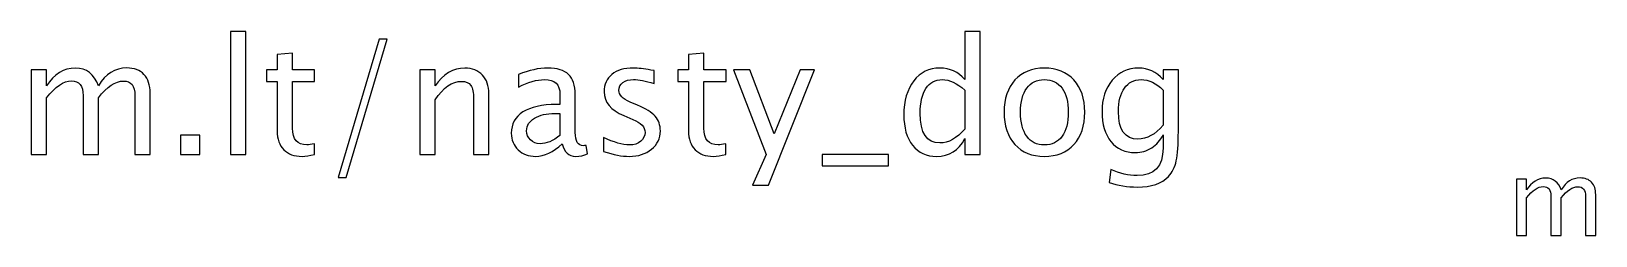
# Model space of a CAD drawing. Header units: centimetres. Extents: x -21.6 to 21.6, y -13.7 to 21.9.
# Drawn here: x 4.02 to 9.21, y 15.51 to 16.18 of the extents above; entities that cross this region are included whole.
import ezdxf

# ---------------------------------------------------------------- set-up
doc = ezdxf.new("R2010")
doc.units = ezdxf.units.CM
doc.header["$MEASUREMENT"] = 0
doc.layers.add('Layer 1', color=7, linetype='Continuous')

msp = doc.modelspace()

# ---------------------------------------------------------------- linework, layer by layer
at = {"layer": 'Layer 1'}
for points, knots in [([(4.67738, 15.77605), (4.67738, 15.77605), (4.67738, 16.18404), (4.67738, 16.18404), (4.67738, 16.18404), (4.67738, 16.18404), (4.72818, 16.18404), (4.72818, 16.18404), (4.72818, 16.18404), (4.72818, 16.18404), (4.72818, 15.77605), (4.72818, 15.77605), (4.72818, 15.77605), (4.72818, 15.77605), (4.67738, 15.77605), (4.67738, 15.77605)], [0, 0, 0, 0, 0.2, 0.2, 0.2, 0.2, 0.4, 0.4, 0.4, 0.4, 0.6, 0.6, 0.6, 0.6, 1, 1, 1, 1]), ([(5.03457, 15.69932), (5.03457, 15.69932), (5.17066, 16.15864), (5.17066, 16.15864), (5.17066, 16.15864), (5.17066, 16.15864), (5.19755, 16.15864), (5.19755, 16.15864), (5.19755, 16.15864), (5.19755, 16.15864), (5.06147, 15.69932), (5.06147, 15.69932), (5.06147, 15.69932), (5.06147, 15.69932), (5.03457, 15.69932), (5.03457, 15.69932)], [0, 0, 0, 0, 0.2, 0.2, 0.2, 0.2, 0.4, 0.4, 0.4, 0.4, 0.6, 0.6, 0.6, 0.6, 1, 1, 1, 1]), ([(7.11554, 15.77605), (7.11554, 15.77605), (7.11554, 15.8287), (7.11554, 15.8287), (7.11554, 15.8287), (7.09481, 15.78937), (7.06359, 15.7697), (7.02187, 15.7697), (7.02187, 15.7697), (6.98801, 15.7697), (6.96137, 15.78196), (6.94197, 15.80657), (6.94197, 15.80657), (6.92257, 15.83117), (6.91287, 15.86477), (6.91287, 15.90737), (6.91287, 15.90737), (6.91287, 15.95394), (6.92389, 15.99142), (6.94585, 16.01982), (6.94585, 16.01982), (6.9679, 16.04813), (6.99683, 16.06233), (7.03272, 16.06233), (7.03272, 16.06233), (7.06597, 16.06233), (7.09366, 16.04963), (7.11554, 16.02414), (7.11554, 16.02414), (7.11554, 16.02414), (7.11554, 16.18404), (7.11554, 16.18404), (7.11554, 16.18404), (7.11554, 16.18404), (7.16634, 16.18404), (7.16634, 16.18404), (7.16634, 16.18404), (7.16634, 16.18404), (7.16634, 15.77605), (7.16634, 15.77605), (7.16634, 15.77605), (7.16634, 15.77605), (7.11554, 15.77605), (7.11554, 15.77605)], [0, 0, 0, 0, 0.0833333, 0.0833333, 0.0833333, 0.0833333, 0.1666667, 0.1666667, 0.1666667, 0.1666667, 0.25, 0.25, 0.25, 0.25, 0.3333333, 0.3333333, 0.3333333, 0.3333333, 0.4166667, 0.4166667, 0.4166667, 0.4166667, 0.5, 0.5, 0.5, 0.5, 0.5833333, 0.5833333, 0.5833333, 0.5833333, 0.6666667, 0.6666667, 0.6666667, 0.6666667, 0.75, 0.75, 0.75, 0.75, 0.8333333, 0.8333333, 0.8333333, 0.8333333, 1, 1, 1, 1]), ([(4.95572, 15.77614), (4.94002, 15.77182), (4.92635, 15.7697), (4.9148, 15.7697), (4.9148, 15.7697), (4.88887, 15.7697), (4.86868, 15.77711), (4.85421, 15.79193), (4.85421, 15.79193), (4.83966, 15.80674), (4.83243, 15.82729), (4.83243, 15.85366), (4.83243, 15.85366), (4.83243, 15.85366), (4.83243, 16.01841), (4.83243, 16.01841), (4.83243, 16.01841), (4.83243, 16.01841), (4.79733, 16.01841), (4.79733, 16.01841), (4.79733, 16.01841), (4.79733, 16.01841), (4.79733, 16.05651), (4.79733, 16.05651), (4.79733, 16.05651), (4.79733, 16.05651), (4.83243, 16.05651), (4.83243, 16.05651), (4.83243, 16.05651), (4.83243, 16.05651), (4.83243, 16.10722), (4.83243, 16.10722), (4.83243, 16.10722), (4.83243, 16.10722), (4.88323, 16.11207), (4.88323, 16.11207), (4.88323, 16.11207), (4.88323, 16.11207), (4.88323, 16.05651), (4.88323, 16.05651), (4.88323, 16.05651), (4.88323, 16.05651), (4.95678, 16.05651), (4.95678, 16.05651), (4.95678, 16.05651), (4.95678, 16.05651), (4.95678, 16.01841), (4.95678, 16.01841), (4.95678, 16.01841), (4.95678, 16.01841), (4.88323, 16.01841), (4.88323, 16.01841), (4.88323, 16.01841), (4.88323, 16.01841), (4.88323, 15.86283), (4.88323, 15.86283), (4.88323, 15.86283), (4.88323, 15.82614), (4.89919, 15.8078), (4.93103, 15.8078), (4.93103, 15.8078), (4.93782, 15.8078), (4.94602, 15.80895), (4.95572, 15.81115), (4.95572, 15.81115), (4.95572, 15.81115), (4.95572, 15.77614), (4.95572, 15.77614)], [0, 0, 0, 0, 0.0555556, 0.0555556, 0.0555556, 0.0555556, 0.1111111, 0.1111111, 0.1111111, 0.1111111, 0.1666667, 0.1666667, 0.1666667, 0.1666667, 0.2222222, 0.2222222, 0.2222222, 0.2222222, 0.2777778, 0.2777778, 0.2777778, 0.2777778, 0.3333333, 0.3333333, 0.3333333, 0.3333333, 0.3888889, 0.3888889, 0.3888889, 0.3888889, 0.4444444, 0.4444444, 0.4444444, 0.4444444, 0.5, 0.5, 0.5, 0.5, 0.5555556, 0.5555556, 0.5555556, 0.5555556, 0.6111111, 0.6111111, 0.6111111, 0.6111111, 0.6666667, 0.6666667, 0.6666667, 0.6666667, 0.7222222, 0.7222222, 0.7222222, 0.7222222, 0.7777778, 0.7777778, 0.7777778, 0.7777778, 0.8333333, 0.8333333, 0.8333333, 0.8333333, 0.8888889, 0.8888889, 0.8888889, 0.8888889, 1, 1, 1, 1]), ([(6.32151, 15.77614), (6.30581, 15.77182), (6.29214, 15.7697), (6.28059, 15.7697), (6.28059, 15.7697), (6.25466, 15.7697), (6.23447, 15.77711), (6.22, 15.79193), (6.22, 15.79193), (6.20545, 15.80674), (6.19822, 15.82729), (6.19822, 15.85366), (6.19822, 15.85366), (6.19822, 15.85366), (6.19822, 16.01841), (6.19822, 16.01841), (6.19822, 16.01841), (6.19822, 16.01841), (6.16312, 16.01841), (6.16312, 16.01841), (6.16312, 16.01841), (6.16312, 16.01841), (6.16312, 16.05651), (6.16312, 16.05651), (6.16312, 16.05651), (6.16312, 16.05651), (6.19822, 16.05651), (6.19822, 16.05651), (6.19822, 16.05651), (6.19822, 16.05651), (6.19822, 16.10722), (6.19822, 16.10722), (6.19822, 16.10722), (6.19822, 16.10722), (6.24902, 16.11207), (6.24902, 16.11207), (6.24902, 16.11207), (6.24902, 16.11207), (6.24902, 16.05651), (6.24902, 16.05651), (6.24902, 16.05651), (6.24902, 16.05651), (6.32257, 16.05651), (6.32257, 16.05651), (6.32257, 16.05651), (6.32257, 16.05651), (6.32257, 16.01841), (6.32257, 16.01841), (6.32257, 16.01841), (6.32257, 16.01841), (6.24902, 16.01841), (6.24902, 16.01841), (6.24902, 16.01841), (6.24902, 16.01841), (6.24902, 15.86283), (6.24902, 15.86283), (6.24902, 15.86283), (6.24902, 15.82614), (6.26498, 15.8078), (6.29682, 15.8078), (6.29682, 15.8078), (6.30361, 15.8078), (6.31181, 15.80895), (6.32151, 15.81115), (6.32151, 15.81115), (6.32151, 15.81115), (6.32151, 15.77614), (6.32151, 15.77614)], [0, 0, 0, 0, 0.0555556, 0.0555556, 0.0555556, 0.0555556, 0.1111111, 0.1111111, 0.1111111, 0.1111111, 0.1666667, 0.1666667, 0.1666667, 0.1666667, 0.2222222, 0.2222222, 0.2222222, 0.2222222, 0.2777778, 0.2777778, 0.2777778, 0.2777778, 0.3333333, 0.3333333, 0.3333333, 0.3333333, 0.3888889, 0.3888889, 0.3888889, 0.3888889, 0.4444444, 0.4444444, 0.4444444, 0.4444444, 0.5, 0.5, 0.5, 0.5, 0.5555556, 0.5555556, 0.5555556, 0.5555556, 0.6111111, 0.6111111, 0.6111111, 0.6111111, 0.6666667, 0.6666667, 0.6666667, 0.6666667, 0.7222222, 0.7222222, 0.7222222, 0.7222222, 0.7777778, 0.7777778, 0.7777778, 0.7777778, 0.8333333, 0.8333333, 0.8333333, 0.8333333, 0.8888889, 0.8888889, 0.8888889, 0.8888889, 1, 1, 1, 1]), ([(4.01592, 15.77605), (4.01592, 15.77605), (4.01592, 16.05651), (4.01592, 16.05651), (4.01592, 16.05651), (4.01592, 16.05651), (4.06672, 16.05651), (4.06672, 16.05651), (4.06672, 16.05651), (4.06672, 16.05651), (4.06672, 16.0035), (4.06672, 16.0035), (4.06672, 16.0035), (4.0915, 16.04275), (4.12325, 16.06233), (4.16215, 16.06233), (4.16215, 16.06233), (4.19963, 16.06233), (4.22512, 16.04275), (4.2387, 16.0035), (4.2387, 16.0035), (4.26278, 16.0431), (4.29418, 16.06286), (4.33272, 16.06286), (4.33272, 16.06286), (4.35732, 16.06286), (4.37646, 16.05563), (4.39013, 16.04108), (4.39013, 16.04108), (4.4038, 16.02652), (4.41068, 16.00615), (4.41068, 15.97996), (4.41068, 15.97996), (4.41068, 15.97996), (4.41068, 15.77605), (4.41068, 15.77605), (4.41068, 15.77605), (4.41068, 15.77605), (4.35988, 15.77605), (4.35988, 15.77605), (4.35988, 15.77605), (4.35988, 15.77605), (4.35988, 15.97158), (4.35988, 15.97158), (4.35988, 15.97158), (4.35988, 16.0035), (4.34718, 16.01947), (4.32178, 16.01947), (4.32178, 16.01947), (4.29541, 16.01947), (4.26772, 16.00086), (4.2387, 15.96355), (4.2387, 15.96355), (4.2387, 15.96355), (4.2387, 15.77605), (4.2387, 15.77605), (4.2387, 15.77605), (4.2387, 15.77605), (4.1879, 15.77605), (4.1879, 15.77605), (4.1879, 15.77605), (4.1879, 15.77605), (4.1879, 15.97175), (4.1879, 15.97175), (4.1879, 15.97175), (4.1879, 16.00395), (4.17502, 16.02), (4.14918, 16.02), (4.14918, 16.02), (4.12352, 16.02), (4.096, 16.0013), (4.06672, 15.96382), (4.06672, 15.96382), (4.06672, 15.96382), (4.06672, 15.77605), (4.06672, 15.77605), (4.06672, 15.77605), (4.06672, 15.77605), (4.01592, 15.77605), (4.01592, 15.77605)], [0, 0, 0, 0, 0.047619, 0.047619, 0.047619, 0.047619, 0.0952381, 0.0952381, 0.0952381, 0.0952381, 0.1428571, 0.1428571, 0.1428571, 0.1428571, 0.1904762, 0.1904762, 0.1904762, 0.1904762, 0.2380952, 0.2380952, 0.2380952, 0.2380952, 0.2857143, 0.2857143, 0.2857143, 0.2857143, 0.3333333, 0.3333333, 0.3333333, 0.3333333, 0.3809524, 0.3809524, 0.3809524, 0.3809524, 0.4285714, 0.4285714, 0.4285714, 0.4285714, 0.4761905, 0.4761905, 0.4761905, 0.4761905, 0.5238095, 0.5238095, 0.5238095, 0.5238095, 0.5714286, 0.5714286, 0.5714286, 0.5714286, 0.6190476, 0.6190476, 0.6190476, 0.6190476, 0.6666667, 0.6666667, 0.6666667, 0.6666667, 0.7142857, 0.7142857, 0.7142857, 0.7142857, 0.7619048, 0.7619048, 0.7619048, 0.7619048, 0.8095238, 0.8095238, 0.8095238, 0.8095238, 0.8571429, 0.8571429, 0.8571429, 0.8571429, 0.9047619, 0.9047619, 0.9047619, 0.9047619, 1, 1, 1, 1]), ([(5.30568, 15.77605), (5.30568, 15.77605), (5.30568, 16.05651), (5.30568, 16.05651), (5.30568, 16.05651), (5.30568, 16.05651), (5.35648, 16.05651), (5.35648, 16.05651), (5.35648, 16.05651), (5.35648, 16.05651), (5.35648, 16.0035), (5.35648, 16.0035), (5.35648, 16.0035), (5.38338, 16.04275), (5.41637, 16.06233), (5.45535, 16.06233), (5.45535, 16.06233), (5.47987, 16.06233), (5.49936, 16.05466), (5.51373, 16.03922), (5.51373, 16.03922), (5.52811, 16.02388), (5.53534, 16.00315), (5.53534, 15.97722), (5.53534, 15.97722), (5.53534, 15.97722), (5.53534, 15.77605), (5.53534, 15.77605), (5.53534, 15.77605), (5.53534, 15.77605), (5.48454, 15.77605), (5.48454, 15.77605), (5.48454, 15.77605), (5.48454, 15.77605), (5.48454, 15.96064), (5.48454, 15.96064), (5.48454, 15.96064), (5.48454, 15.98146), (5.48145, 15.99627), (5.47537, 16.00509), (5.47537, 16.00509), (5.46919, 16.014), (5.45905, 16.01841), (5.44485, 16.01841), (5.44485, 16.01841), (5.41363, 16.01841), (5.38417, 15.99804), (5.35648, 15.95729), (5.35648, 15.95729), (5.35648, 15.95729), (5.35648, 15.77605), (5.35648, 15.77605), (5.35648, 15.77605), (5.35648, 15.77605), (5.30568, 15.77605), (5.30568, 15.77605)], [0, 0, 0, 0, 0.0666667, 0.0666667, 0.0666667, 0.0666667, 0.1333333, 0.1333333, 0.1333333, 0.1333333, 0.2, 0.2, 0.2, 0.2, 0.2666667, 0.2666667, 0.2666667, 0.2666667, 0.3333333, 0.3333333, 0.3333333, 0.3333333, 0.4, 0.4, 0.4, 0.4, 0.4666667, 0.4666667, 0.4666667, 0.4666667, 0.5333333, 0.5333333, 0.5333333, 0.5333333, 0.6, 0.6, 0.6, 0.6, 0.6666667, 0.6666667, 0.6666667, 0.6666667, 0.7333333, 0.7333333, 0.7333333, 0.7333333, 0.8, 0.8, 0.8, 0.8, 0.8666667, 0.8666667, 0.8666667, 0.8666667, 1, 1, 1, 1]), ([(5.77867, 15.81177), (5.74816, 15.78372), (5.71879, 15.7697), (5.69057, 15.7697), (5.69057, 15.7697), (5.66737, 15.7697), (5.64806, 15.77693), (5.6328, 15.79148), (5.6328, 15.79148), (5.61745, 15.80604), (5.60978, 15.82438), (5.60978, 15.84652), (5.60978, 15.84652), (5.60978, 15.87712), (5.62265, 15.90067), (5.64841, 15.91707), (5.64841, 15.91707), (5.67416, 15.93348), (5.71111, 15.94168), (5.75927, 15.94168), (5.75927, 15.94168), (5.75927, 15.94168), (5.77118, 15.94168), (5.77118, 15.94168), (5.77118, 15.94168), (5.77118, 15.94168), (5.77118, 15.97546), (5.77118, 15.97546), (5.77118, 15.97546), (5.77118, 16.008), (5.75424, 16.02423), (5.72029, 16.02423), (5.72029, 16.02423), (5.694, 16.02423), (5.66525, 16.01594), (5.63412, 15.99936), (5.63412, 15.99936), (5.63412, 15.99936), (5.63412, 16.04116), (5.63412, 16.04116), (5.63412, 16.04116), (5.66834, 16.05528), (5.70062, 16.06233), (5.73087, 16.06233), (5.73087, 16.06233), (5.762, 16.06233), (5.78502, 16.05528), (5.79975, 16.04108), (5.79975, 16.04108), (5.81457, 16.02688), (5.82198, 16.005), (5.82198, 15.97546), (5.82198, 15.97546), (5.82198, 15.97546), (5.82198, 15.84872), (5.82198, 15.84872), (5.82198, 15.84872), (5.82198, 15.81971), (5.83088, 15.80515), (5.84879, 15.80515), (5.84879, 15.80515), (5.85099, 15.80515), (5.85426, 15.80551), (5.85858, 15.80621), (5.85858, 15.80621), (5.85858, 15.80621), (5.86219, 15.77799), (5.86219, 15.77799), (5.86219, 15.77799), (5.85064, 15.77243), (5.83794, 15.7697), (5.824, 15.7697), (5.824, 15.7697), (5.80028, 15.7697), (5.7852, 15.78372), (5.77867, 15.81177)], [0, 0, 0, 0, 0.05, 0.05, 0.05, 0.05, 0.1, 0.1, 0.1, 0.1, 0.15, 0.15, 0.15, 0.15, 0.2, 0.2, 0.2, 0.2, 0.25, 0.25, 0.25, 0.25, 0.3, 0.3, 0.3, 0.3, 0.35, 0.35, 0.35, 0.35, 0.4, 0.4, 0.4, 0.4, 0.45, 0.45, 0.45, 0.45, 0.5, 0.5, 0.5, 0.5, 0.55, 0.55, 0.55, 0.55, 0.6, 0.6, 0.6, 0.6, 0.65, 0.65, 0.65, 0.65, 0.7, 0.7, 0.7, 0.7, 0.75, 0.75, 0.75, 0.75, 0.8, 0.8, 0.8, 0.8, 0.85, 0.85, 0.85, 0.85, 0.9, 0.9, 0.9, 0.9, 1, 1, 1, 1]), ([(5.91626, 15.7861), (5.91626, 15.7861), (5.91626, 15.83267), (5.91626, 15.83267), (5.91626, 15.83267), (5.94951, 15.81609), (5.97835, 15.8078), (6.00295, 15.8078), (6.00295, 15.8078), (6.01759, 15.8078), (6.02976, 15.81177), (6.03938, 15.81971), (6.03938, 15.81971), (6.04899, 15.82756), (6.05384, 15.83743), (6.05384, 15.84934), (6.05384, 15.84934), (6.05384, 15.86671), (6.04035, 15.88109), (6.01336, 15.89247), (6.01336, 15.89247), (6.01336, 15.89247), (5.98364, 15.90508), (5.98364, 15.90508), (5.98364, 15.90508), (5.9398, 15.92325), (5.91784, 15.94953), (5.91784, 15.98366), (5.91784, 15.98366), (5.91784, 16.00809), (5.92649, 16.02732), (5.94377, 16.04134), (5.94377, 16.04134), (5.96106, 16.05536), (5.98478, 16.06233), (6.01486, 16.06233), (6.01486, 16.06233), (6.03047, 16.06233), (6.04987, 16.06021), (6.07289, 16.05589), (6.07289, 16.05589), (6.07289, 16.05589), (6.08347, 16.05386), (6.08347, 16.05386), (6.08347, 16.05386), (6.08347, 16.05386), (6.08347, 16.01153), (6.08347, 16.01153), (6.08347, 16.01153), (6.05516, 16.02), (6.03259, 16.02423), (6.01574, 16.02423), (6.01574, 16.02423), (6.00092, 16.02423), (5.98919, 16.02097), (5.98029, 16.01453), (5.98029, 16.01453), (5.97147, 16.00809), (5.96706, 15.99945), (5.96706, 15.9886), (5.96706, 15.9886), (5.96706, 15.97334), (5.9794, 15.96038), (6.00419, 15.94988), (6.00419, 15.94988), (6.00419, 15.94988), (6.02862, 15.93956), (6.02862, 15.93956), (6.02862, 15.93956), (6.05631, 15.92792), (6.07589, 15.91557), (6.08735, 15.90261), (6.08735, 15.90261), (6.09891, 15.88965), (6.10464, 15.87342), (6.10464, 15.85401), (6.10464, 15.85401), (6.10464, 15.82941), (6.09494, 15.80921), (6.07545, 15.79342), (6.07545, 15.79342), (6.05605, 15.77764), (6.03117, 15.7697), (6.00092, 15.7697), (6.00092, 15.7697), (5.97764, 15.7697), (5.94951, 15.77517), (5.91626, 15.7861)], [0, 0, 0, 0, 0.0434783, 0.0434783, 0.0434783, 0.0434783, 0.0869565, 0.0869565, 0.0869565, 0.0869565, 0.1304348, 0.1304348, 0.1304348, 0.1304348, 0.173913, 0.173913, 0.173913, 0.173913, 0.2173913, 0.2173913, 0.2173913, 0.2173913, 0.2608696, 0.2608696, 0.2608696, 0.2608696, 0.3043478, 0.3043478, 0.3043478, 0.3043478, 0.3478261, 0.3478261, 0.3478261, 0.3478261, 0.3913043, 0.3913043, 0.3913043, 0.3913043, 0.4347826, 0.4347826, 0.4347826, 0.4347826, 0.4782609, 0.4782609, 0.4782609, 0.4782609, 0.5217391, 0.5217391, 0.5217391, 0.5217391, 0.5652174, 0.5652174, 0.5652174, 0.5652174, 0.6086957, 0.6086957, 0.6086957, 0.6086957, 0.6521739, 0.6521739, 0.6521739, 0.6521739, 0.6956522, 0.6956522, 0.6956522, 0.6956522, 0.7391304, 0.7391304, 0.7391304, 0.7391304, 0.7826087, 0.7826087, 0.7826087, 0.7826087, 0.826087, 0.826087, 0.826087, 0.826087, 0.8695652, 0.8695652, 0.8695652, 0.8695652, 0.9130435, 0.9130435, 0.9130435, 0.9130435, 1, 1, 1, 1]), ([(6.41059, 15.67392), (6.41059, 15.67392), (6.4561, 15.7757), (6.4561, 15.7757), (6.4561, 15.7757), (6.4561, 15.7757), (6.34744, 16.05651), (6.34744, 16.05651), (6.34744, 16.05651), (6.34744, 16.05651), (6.40195, 16.05651), (6.40195, 16.05651), (6.40195, 16.05651), (6.40195, 16.05651), (6.48273, 15.84414), (6.48273, 15.84414), (6.48273, 15.84414), (6.48273, 15.84414), (6.5689, 16.05651), (6.5689, 16.05651), (6.5689, 16.05651), (6.5689, 16.05651), (6.61679, 16.05651), (6.61679, 16.05651), (6.61679, 16.05651), (6.61679, 16.05651), (6.46351, 15.67392), (6.46351, 15.67392), (6.46351, 15.67392), (6.46351, 15.67392), (6.41059, 15.67392), (6.41059, 15.67392)], [0, 0, 0, 0, 0.1111111, 0.1111111, 0.1111111, 0.1111111, 0.2222222, 0.2222222, 0.2222222, 0.2222222, 0.3333333, 0.3333333, 0.3333333, 0.3333333, 0.4444444, 0.4444444, 0.4444444, 0.4444444, 0.5555556, 0.5555556, 0.5555556, 0.5555556, 0.6666667, 0.6666667, 0.6666667, 0.6666667, 0.7777778, 0.7777778, 0.7777778, 0.7777778, 1, 1, 1, 1]), ([(7.37977, 15.7697), (7.33858, 15.7697), (7.30595, 15.78284), (7.28196, 15.80912), (7.28196, 15.80912), (7.25788, 15.83541), (7.24589, 15.87112), (7.24589, 15.91619), (7.24589, 15.91619), (7.24589, 15.96117), (7.25788, 15.9968), (7.28196, 16.023), (7.28196, 16.023), (7.30595, 16.04919), (7.33858, 16.06233), (7.37977, 16.06233), (7.37977, 16.06233), (7.42095, 16.06233), (7.45358, 16.04919), (7.47757, 16.023), (7.47757, 16.023), (7.50165, 15.9968), (7.51365, 15.96117), (7.51365, 15.91619), (7.51365, 15.91619), (7.51365, 15.87112), (7.50165, 15.83541), (7.47757, 15.80912), (7.47757, 15.80912), (7.45358, 15.78284), (7.42095, 15.7697), (7.37977, 15.7697)], [0, 0, 0, 0, 0.1111111, 0.1111111, 0.1111111, 0.1111111, 0.2222222, 0.2222222, 0.2222222, 0.2222222, 0.3333333, 0.3333333, 0.3333333, 0.3333333, 0.4444444, 0.4444444, 0.4444444, 0.4444444, 0.5555556, 0.5555556, 0.5555556, 0.5555556, 0.6666667, 0.6666667, 0.6666667, 0.6666667, 0.7777778, 0.7777778, 0.7777778, 0.7777778, 1, 1, 1, 1]), ([(7.59426, 15.68292), (7.59426, 15.68292), (7.60026, 15.72684), (7.60026, 15.72684), (7.60026, 15.72684), (7.62971, 15.71308), (7.65891, 15.7062), (7.68775, 15.7062), (7.68775, 15.7062), (7.74498, 15.7062), (7.77365, 15.73654), (7.77365, 15.79713), (7.77365, 15.79713), (7.77365, 15.79713), (7.77365, 15.84123), (7.77365, 15.84123), (7.77365, 15.84123), (7.76483, 15.82262), (7.7523, 15.80824), (7.73599, 15.79792), (7.73599, 15.79792), (7.71967, 15.7876), (7.7015, 15.7824), (7.68148, 15.7824), (7.68148, 15.7824), (7.64753, 15.7824), (7.62063, 15.79457), (7.60079, 15.81891), (7.60079, 15.81891), (7.58094, 15.84325), (7.57098, 15.87624), (7.57098, 15.91787), (7.57098, 15.91787), (7.57098, 15.96047), (7.58226, 15.99521), (7.60484, 16.02211), (7.60484, 16.02211), (7.62751, 16.04893), (7.6567, 16.06233), (7.6926, 16.06233), (7.6926, 16.06233), (7.72399, 16.06233), (7.75107, 16.04963), (7.77365, 16.02414), (7.77365, 16.02414), (7.77365, 16.02414), (7.77365, 16.05651), (7.77365, 16.05651), (7.77365, 16.05651), (7.77365, 16.05651), (7.82445, 16.05651), (7.82445, 16.05651), (7.82445, 16.05651), (7.82445, 16.05651), (7.82445, 15.8526), (7.82445, 15.8526), (7.82445, 15.8526), (7.82445, 15.80877), (7.82215, 15.77631), (7.81757, 15.75524), (7.81757, 15.75524), (7.81307, 15.73416), (7.80443, 15.71687), (7.7919, 15.70347), (7.7919, 15.70347), (7.76968, 15.67992), (7.73493, 15.6681), (7.68775, 15.6681), (7.68775, 15.6681), (7.65538, 15.6681), (7.62424, 15.67304), (7.59426, 15.68292)], [0, 0, 0, 0, 0.0526316, 0.0526316, 0.0526316, 0.0526316, 0.1052632, 0.1052632, 0.1052632, 0.1052632, 0.1578947, 0.1578947, 0.1578947, 0.1578947, 0.2105263, 0.2105263, 0.2105263, 0.2105263, 0.2631579, 0.2631579, 0.2631579, 0.2631579, 0.3157895, 0.3157895, 0.3157895, 0.3157895, 0.3684211, 0.3684211, 0.3684211, 0.3684211, 0.4210526, 0.4210526, 0.4210526, 0.4210526, 0.4736842, 0.4736842, 0.4736842, 0.4736842, 0.5263158, 0.5263158, 0.5263158, 0.5263158, 0.5789474, 0.5789474, 0.5789474, 0.5789474, 0.6315789, 0.6315789, 0.6315789, 0.6315789, 0.6842105, 0.6842105, 0.6842105, 0.6842105, 0.7368421, 0.7368421, 0.7368421, 0.7368421, 0.7894737, 0.7894737, 0.7894737, 0.7894737, 0.8421053, 0.8421053, 0.8421053, 0.8421053, 0.8947368, 0.8947368, 0.8947368, 0.8947368, 1, 1, 1, 1]), ([(7.11554, 15.98939), (7.08917, 16.01259), (7.06421, 16.02423), (7.04057, 16.02423), (7.04057, 16.02423), (7.01729, 16.02423), (6.9993, 16.01453), (6.98651, 15.99504), (6.98651, 15.99504), (6.97372, 15.97564), (6.96737, 15.94812), (6.96737, 15.91249), (6.96737, 15.91249), (6.96737, 15.84696), (6.98907, 15.81415), (7.03255, 15.81415), (7.03255, 15.81415), (7.06077, 15.81415), (7.08846, 15.82958), (7.11554, 15.86036), (7.11554, 15.86036), (7.11554, 15.86036), (7.11554, 15.98939), (7.11554, 15.98939)], [0, 0, 0, 0, 0.1428571, 0.1428571, 0.1428571, 0.1428571, 0.2857143, 0.2857143, 0.2857143, 0.2857143, 0.4285714, 0.4285714, 0.4285714, 0.4285714, 0.5714286, 0.5714286, 0.5714286, 0.5714286, 0.7142857, 0.7142857, 0.7142857, 0.7142857, 1, 1, 1, 1]), ([(7.37968, 15.8078), (7.40481, 15.8078), (7.42439, 15.81724), (7.43833, 15.8362), (7.43833, 15.8362), (7.45217, 15.85507), (7.45914, 15.8818), (7.45914, 15.91619), (7.45914, 15.91619), (7.45914, 15.9505), (7.45217, 15.97713), (7.43833, 15.99601), (7.43833, 15.99601), (7.42439, 16.01479), (7.40481, 16.02423), (7.37968, 16.02423), (7.37968, 16.02423), (7.35445, 16.02423), (7.33487, 16.01479), (7.32112, 15.99601), (7.32112, 15.99601), (7.30727, 15.97713), (7.30039, 15.9505), (7.30039, 15.91619), (7.30039, 15.91619), (7.30039, 15.8818), (7.30727, 15.85507), (7.32112, 15.8362), (7.32112, 15.8362), (7.33487, 15.81724), (7.35445, 15.8078), (7.37968, 15.8078)], [0, 0, 0, 0, 0.1111111, 0.1111111, 0.1111111, 0.1111111, 0.2222222, 0.2222222, 0.2222222, 0.2222222, 0.3333333, 0.3333333, 0.3333333, 0.3333333, 0.4444444, 0.4444444, 0.4444444, 0.4444444, 0.5555556, 0.5555556, 0.5555556, 0.5555556, 0.6666667, 0.6666667, 0.6666667, 0.6666667, 0.7777778, 0.7777778, 0.7777778, 0.7777778, 1, 1, 1, 1]), ([(7.77365, 15.87306), (7.77365, 15.87306), (7.77365, 15.98939), (7.77365, 15.98939), (7.77365, 15.98939), (7.75125, 16.01259), (7.72682, 16.02423), (7.70045, 16.02423), (7.70045, 16.02423), (7.67699, 16.02423), (7.65864, 16.01488), (7.64541, 15.9961), (7.64541, 15.9961), (7.63209, 15.9774), (7.62548, 15.95138), (7.62548, 15.91822), (7.62548, 15.91822), (7.62548, 15.85728), (7.64709, 15.82685), (7.69039, 15.82685), (7.69039, 15.82685), (7.71985, 15.82685), (7.74763, 15.84228), (7.77365, 15.87306)], [0, 0, 0, 0, 0.1428571, 0.1428571, 0.1428571, 0.1428571, 0.2857143, 0.2857143, 0.2857143, 0.2857143, 0.4285714, 0.4285714, 0.4285714, 0.4285714, 0.5714286, 0.5714286, 0.5714286, 0.5714286, 0.7142857, 0.7142857, 0.7142857, 0.7142857, 1, 1, 1, 1]), ([(5.77118, 15.83946), (5.77118, 15.83946), (5.77118, 15.91152), (5.77118, 15.91152), (5.77118, 15.91152), (5.77118, 15.91152), (5.75486, 15.91205), (5.75486, 15.91205), (5.75486, 15.91205), (5.72664, 15.91205), (5.70388, 15.90684), (5.68651, 15.89644), (5.68651, 15.89644), (5.66922, 15.88594), (5.66058, 15.87209), (5.66058, 15.85481), (5.66058, 15.85481), (5.66058, 15.84273), (5.6649, 15.83249), (5.67346, 15.82412), (5.67346, 15.82412), (5.6821, 15.81574), (5.69259, 15.8115), (5.70503, 15.8115), (5.70503, 15.8115), (5.7262, 15.8115), (5.74824, 15.82085), (5.77118, 15.83946)], [0, 0, 0, 0, 0.125, 0.125, 0.125, 0.125, 0.25, 0.25, 0.25, 0.25, 0.375, 0.375, 0.375, 0.375, 0.5, 0.5, 0.5, 0.5, 0.625, 0.625, 0.625, 0.625, 0.75, 0.75, 0.75, 0.75, 1, 1, 1, 1]), ([(4.51105, 15.77605), (4.51105, 15.77605), (4.51105, 15.84008), (4.51105, 15.84008), (4.51105, 15.84008), (4.51105, 15.84008), (4.57508, 15.84008), (4.57508, 15.84008), (4.57508, 15.84008), (4.57508, 15.84008), (4.57508, 15.77605), (4.57508, 15.77605), (4.57508, 15.77605), (4.57508, 15.77605), (4.51105, 15.77605), (4.51105, 15.77605)], [0, 0, 0, 0, 0.2, 0.2, 0.2, 0.2, 0.4, 0.4, 0.4, 0.4, 0.6, 0.6, 0.6, 0.6, 1, 1, 1, 1]), ([(6.64193, 15.73795), (6.64193, 15.73795), (6.64193, 15.77605), (6.64193, 15.77605), (6.64193, 15.77605), (6.64193, 15.77605), (6.86206, 15.77605), (6.86206, 15.77605), (6.86206, 15.77605), (6.86206, 15.77605), (6.86206, 15.73795), (6.86206, 15.73795), (6.86206, 15.73795), (6.86206, 15.73795), (6.64193, 15.73795), (6.64193, 15.73795)], [0, 0, 0, 0, 0.2, 0.2, 0.2, 0.2, 0.4, 0.4, 0.4, 0.4, 0.6, 0.6, 0.6, 0.6, 1, 1, 1, 1]), ([(8.947, 15.50712), (8.947, 15.50712), (8.947, 15.69409), (8.947, 15.69409), (8.947, 15.69409), (8.947, 15.69409), (8.98086, 15.69409), (8.98086, 15.69409), (8.98086, 15.69409), (8.98086, 15.69409), (8.98086, 15.65876), (8.98086, 15.65876), (8.98086, 15.65876), (8.99739, 15.68492), (9.01855, 15.69797), (9.04448, 15.69797), (9.04448, 15.69797), (9.06947, 15.69797), (9.08646, 15.68492), (9.09552, 15.65876), (9.09552, 15.65876), (9.11157, 15.68516), (9.1325, 15.69833), (9.15819, 15.69833), (9.15819, 15.69833), (9.1746, 15.69833), (9.18736, 15.69351), (9.19647, 15.6838), (9.19647, 15.6838), (9.20558, 15.6741), (9.21017, 15.66052), (9.21017, 15.64306), (9.21017, 15.64306), (9.21017, 15.64306), (9.21017, 15.50712), (9.21017, 15.50712), (9.21017, 15.50712), (9.21017, 15.50712), (9.1763, 15.50712), (9.1763, 15.50712), (9.1763, 15.50712), (9.1763, 15.50712), (9.1763, 15.63747), (9.1763, 15.63747), (9.1763, 15.63747), (9.1763, 15.65876), (9.16784, 15.6694), (9.1509, 15.6694), (9.1509, 15.6694), (9.13332, 15.6694), (9.11486, 15.65699), (9.09552, 15.63212), (9.09552, 15.63212), (9.09552, 15.63212), (9.09552, 15.50712), (9.09552, 15.50712), (9.09552, 15.50712), (9.09552, 15.50712), (9.06165, 15.50712), (9.06165, 15.50712), (9.06165, 15.50712), (9.06165, 15.50712), (9.06165, 15.63759), (9.06165, 15.63759), (9.06165, 15.63759), (9.06165, 15.65905), (9.05307, 15.66975), (9.03584, 15.66975), (9.03584, 15.66975), (9.01873, 15.66975), (9.00038, 15.65729), (8.98086, 15.6323), (8.98086, 15.6323), (8.98086, 15.6323), (8.98086, 15.50712), (8.98086, 15.50712), (8.98086, 15.50712), (8.98086, 15.50712), (8.947, 15.50712), (8.947, 15.50712)], [0, 0, 0, 0, 0.047619, 0.047619, 0.047619, 0.047619, 0.0952381, 0.0952381, 0.0952381, 0.0952381, 0.1428571, 0.1428571, 0.1428571, 0.1428571, 0.1904762, 0.1904762, 0.1904762, 0.1904762, 0.2380952, 0.2380952, 0.2380952, 0.2380952, 0.2857143, 0.2857143, 0.2857143, 0.2857143, 0.3333333, 0.3333333, 0.3333333, 0.3333333, 0.3809524, 0.3809524, 0.3809524, 0.3809524, 0.4285714, 0.4285714, 0.4285714, 0.4285714, 0.4761905, 0.4761905, 0.4761905, 0.4761905, 0.5238095, 0.5238095, 0.5238095, 0.5238095, 0.5714286, 0.5714286, 0.5714286, 0.5714286, 0.6190476, 0.6190476, 0.6190476, 0.6190476, 0.6666667, 0.6666667, 0.6666667, 0.6666667, 0.7142857, 0.7142857, 0.7142857, 0.7142857, 0.7619048, 0.7619048, 0.7619048, 0.7619048, 0.8095238, 0.8095238, 0.8095238, 0.8095238, 0.8571429, 0.8571429, 0.8571429, 0.8571429, 0.9047619, 0.9047619, 0.9047619, 0.9047619, 1, 1, 1, 1])]:
    msp.add_open_spline(points, degree=3, knots=knots, dxfattribs=at)

doc.saveas('drawing.dxf')
